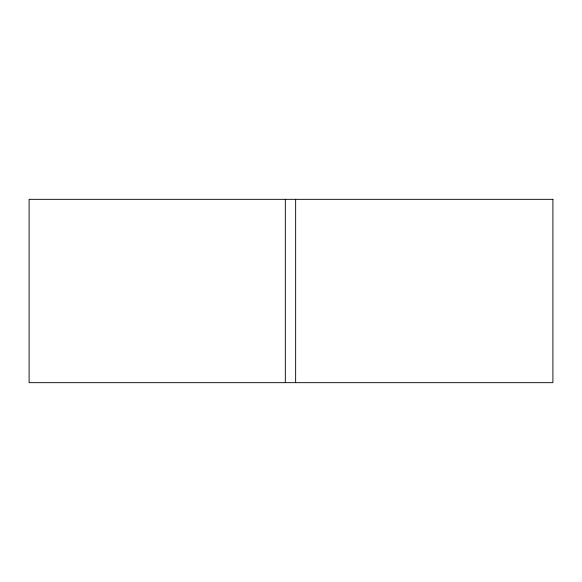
<?xml version="1.0" encoding="UTF-8"?>
<svg xmlns="http://www.w3.org/2000/svg" width="582" height="582" viewBox="0 0 582 582"><rect width="100%" height="100%" fill="white"/><g stroke="black" fill="none" stroke-linecap="round" stroke-linejoin="round"><path stroke-width="0.87" d="M295.641 199.335L295.641 382.665M285.326 199.335L285.326 382.665M552.9 199.335L29.1 199.335L29.1 382.665L552.9 382.665L552.9 199.335"/></g></svg>
